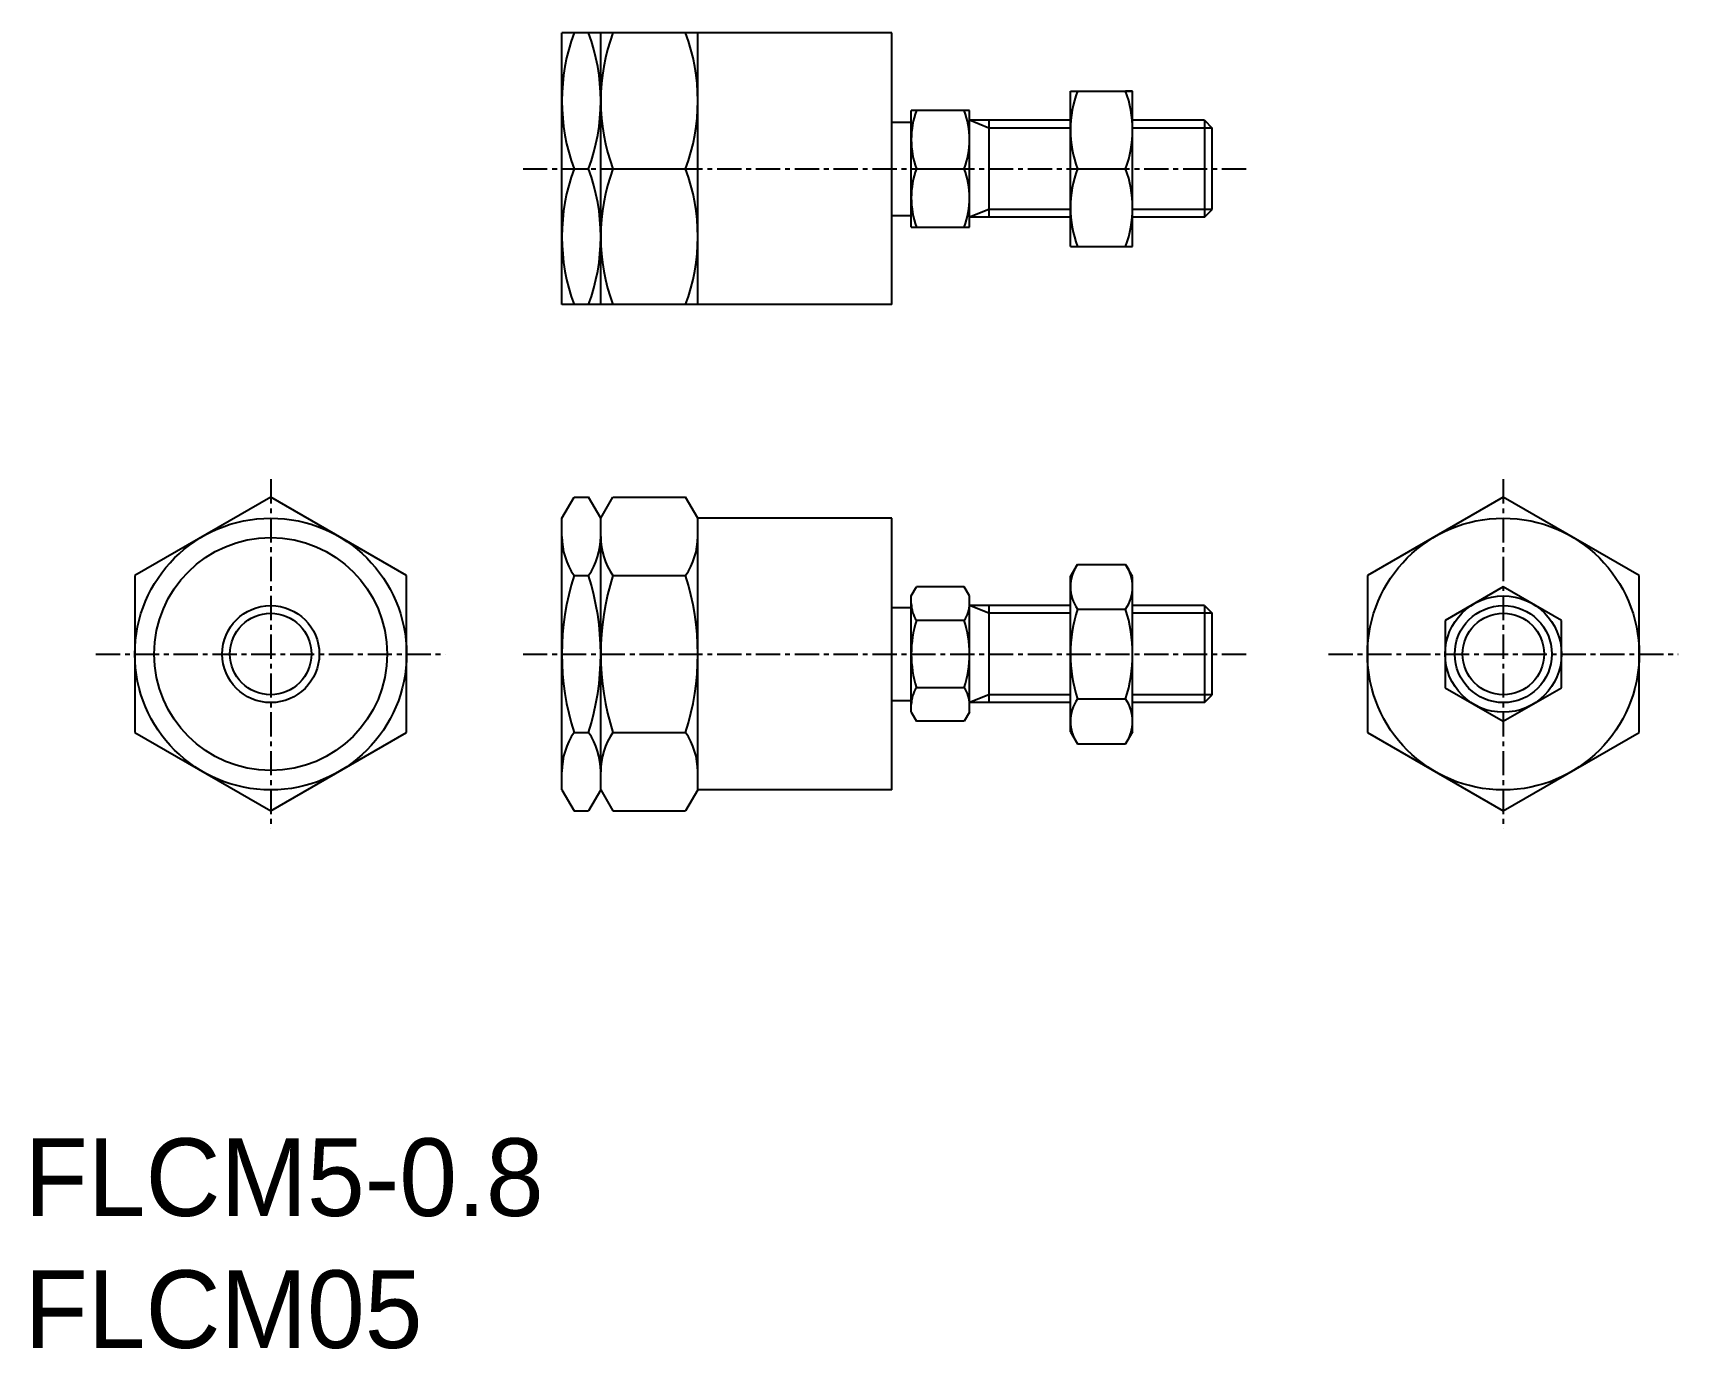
# Model space of a CAD drawing. Extents: x 51.6 to 136.4, y 81.9 to 149.7.
import ezdxf

# ---------------------------------------------------------------- set-up
doc = ezdxf.new("R2010")
doc.units = 0
doc.linetypes.add('CENTER', pattern=[2, 1.25, -0.25, 0.25, -0.25])
doc.layers.get('0').update_dxf_attribs({"linetype": 'CONTINUOUS'})
doc.layers.add('CENTER', color=1, linetype='CENTER')

msp = doc.modelspace()

# ---------------------------------------------------------------- linework, layer by layer
at = {"color": 7, "linetype": 'CONTINUOUS'}
for p, q in [((95.868, 149.75), (78.868, 149.75)), ((78.868, 135.75), (78.868, 149.75)), ((80.868, 135.75), (80.868, 149.75)), ((85.868, 135.75), (85.868, 149.75)), ((95.868, 135.75), (95.868, 149.75)), ((105.068, 146.75), (108.268, 146.75)), ((105.068, 138.75), (105.068, 146.75)), ((105.068, 146.75), (105.426, 146.75)), ((108.268, 146.75), (107.911, 146.75)), ((108.268, 138.75), (108.268, 146.75)), ((108.268, 138.75), (108.268, 146.75)), ((95.868, 145.15), (96.868, 145.15)), ((96.868, 139.75), (96.868, 145.75)), ((99.868, 145.75), (96.868, 145.75)), ((99.868, 139.75), (99.868, 145.75)), ((105.068, 145.25), (99.868, 145.25)), ((100.868, 145.25), (100.868, 140.25)), ((111.968, 145.25), (108.268, 145.25)), ((111.968, 145.25), (111.968, 140.25)), ((111.968, 145.25), (112.368, 144.85)), ((112.368, 140.65), (112.368, 144.85)), ((79.494, 142.75), (80.243, 142.75)), ((81.494, 142.75), (85.243, 142.75)), ((97.136, 142.75), (99.6, 142.75)), ((105.426, 142.75), (107.911, 142.75)), ((95.868, 140.35), (96.868, 140.35)), ((105.068, 140.25), (99.868, 140.25)), ((111.968, 140.25), (108.268, 140.25)), ((111.968, 140.25), (112.368, 140.65)), ((96.868, 139.75), (99.868, 139.75)), ((105.068, 138.75), (108.268, 138.75)), ((105.426, 138.75), (107.911, 138.75)), ((95.868, 135.75), (78.868, 135.75)), ((63.868, 125.833), (56.868, 121.791)), ((70.868, 121.791), (63.868, 125.833)), ((78.868, 124.75), (79.494, 125.833)), ((79.494, 125.833), (80.243, 125.833)), ((80.868, 124.75), (80.243, 125.833)), ((80.868, 124.75), (81.494, 125.833)), ((81.494, 125.833), (85.243, 125.833)), ((85.868, 124.75), (85.243, 125.833)), ((127.368, 125.833), (120.368, 121.791)), ((134.368, 121.791), (127.368, 125.833)), ((78.868, 110.75), (78.868, 124.75)), ((80.868, 110.75), (80.868, 124.75)), ((85.868, 110.75), (85.868, 124.75)), ((95.868, 124.75), (85.868, 124.75)), ((95.868, 110.75), (95.868, 124.75)), ((105.068, 121.75), (105.426, 122.368)), ((105.426, 122.368), (107.911, 122.368)), ((108.268, 121.75), (107.911, 122.368)), ((56.868, 121.791), (56.868, 113.708)), ((70.868, 113.708), (70.868, 121.791)), ((79.494, 121.791), (80.243, 121.791)), ((81.494, 121.791), (85.243, 121.791)), ((96.868, 120.75), (97.136, 121.214)), ((99.6, 121.214), (97.136, 121.214)), ((99.868, 120.75), (99.6, 121.214)), ((105.068, 113.75), (105.068, 121.75)), ((108.268, 113.75), (108.268, 121.75)), ((108.268, 113.75), (108.268, 121.75)), ((120.368, 121.791), (120.368, 113.708)), ((127.368, 121.214), (124.368, 119.482)), ((130.368, 119.482), (127.368, 121.214)), ((134.368, 113.708), (134.368, 121.791)), ((96.868, 114.75), (96.868, 120.75)), ((99.868, 114.75), (99.868, 120.75)), ((95.868, 120.15), (96.868, 120.15)), ((105.068, 120.25), (99.868, 120.25)), ((100.868, 120.25), (100.868, 115.25)), ((105.426, 120.059), (107.911, 120.059)), ((111.968, 120.25), (108.268, 120.25)), ((111.968, 120.25), (111.968, 115.25)), ((111.968, 120.25), (112.368, 119.85)), ((112.368, 115.65), (112.368, 119.85)), ((99.6, 119.482), (97.136, 119.482)), ((124.368, 119.482), (124.368, 116.018)), ((130.368, 116.018), (130.368, 119.482)), ((95.868, 115.35), (96.868, 115.35)), ((99.6, 116.018), (97.136, 116.018)), ((105.426, 115.44), (107.911, 115.44)), ((111.968, 115.25), (112.368, 115.65)), ((124.368, 116.018), (127.368, 114.286)), ((127.368, 114.286), (130.368, 116.018)), ((96.868, 114.75), (97.136, 114.286)), ((99.868, 114.75), (99.6, 114.286)), ((105.068, 115.25), (99.868, 115.25)), ((111.968, 115.25), (108.268, 115.25)), ((56.868, 113.708), (63.868, 109.667)), ((63.868, 109.667), (70.868, 113.708)), ((79.494, 113.708), (80.243, 113.708)), ((81.494, 113.708), (85.243, 113.708)), ((99.6, 114.286), (97.136, 114.286)), ((105.068, 113.75), (105.426, 113.131)), ((108.268, 113.75), (107.911, 113.131)), ((120.368, 113.708), (127.368, 109.667)), ((127.368, 109.667), (134.368, 113.708)), ((105.426, 113.131), (107.911, 113.131)), ((78.868, 110.75), (79.494, 109.667)), ((80.868, 110.75), (80.243, 109.667)), ((80.868, 110.75), (81.494, 109.667)), ((85.868, 110.75), (85.243, 109.667)), ((95.868, 110.75), (85.868, 110.75)), ((79.494, 109.667), (80.243, 109.667)), ((81.494, 109.667), (85.243, 109.667))]:
    msp.add_line(p, q, dxfattribs=at)
at = {"color": 3, "linetype": 'CONTINUOUS'}
for p, q in [((100.868, 144.85), (99.868, 145.25)), ((105.068, 144.85), (100.868, 144.85)), ((112.368, 144.85), (108.268, 144.85)), ((100.868, 140.65), (99.868, 140.25)), ((105.068, 140.65), (100.868, 140.65)), ((112.368, 140.65), (108.268, 140.65)), ((100.868, 119.85), (99.868, 120.25)), ((105.068, 119.85), (100.868, 119.85)), ((112.368, 119.85), (108.268, 119.85)), ((100.868, 115.65), (99.868, 115.25)), ((105.068, 115.65), (100.868, 115.65)), ((112.368, 115.65), (108.268, 115.65))]:
    msp.add_line(p, q, dxfattribs=at)
at = {"color": 7, "linetype": 'CONTINUOUS'}
for centre, radius in [((63.868, 117.75), 7), ((127.368, 117.75), 7), ((63.868, 117.75), 6), ((127.368, 117.75), 3), ((63.868, 117.75), 2.5), ((63.868, 117.75), 2.1), ((127.368, 117.75), 2.5)]:
    msp.add_circle(centre, radius, dxfattribs=at)
at = {"color": 3, "linetype": 'CONTINUOUS'}
msp.add_circle((127.368, 117.75), 2.1, dxfattribs=at)
at = {"color": 7, "linetype": 'CONTINUOUS'}
for centre, radius, start, end in [((88.978, 146.25), 10.109, 159.74384, 200.25616), ((70.759, 146.25), 10.109, 339.74384, 20.25616), ((90.978, 146.25), 10.109, 159.74384, 200.25616), ((75.759, 146.25), 10.109, 339.74384, 20.25616), ((110.845, 144.75), 5.777, 159.74386, 200.25609), ((102.492, 144.75), 5.777, 339.74391, 20.25614), ((101.201, 144.25), 4.333, 159.74384, 200.25616), ((95.536, 144.25), 4.333, 339.74384, 20.25616), ((88.978, 139.25), 10.109, 159.74384, 200.25616), ((70.759, 139.25), 10.109, 339.74384, 20.25616), ((90.978, 139.25), 10.109, 159.74384, 200.25616), ((75.759, 139.25), 10.109, 339.74384, 20.25616), ((101.201, 141.25), 4.333, 159.74384, 200.25616), ((95.536, 141.25), 4.333, 339.74384, 20.25616), ((110.845, 140.75), 5.777, 159.74386, 200.25609), ((102.492, 140.75), 5.777, 339.74391, 20.25613), ((82.447, 123.812), 3.578, 180, 214.38425), ((77.29, 123.812), 3.578, 325.61575, 0), ((84.447, 123.812), 3.578, 180, 214.38425), ((82.29, 123.812), 3.578, 325.61575, 0), ((107.113, 121.214), 2.045, 145.61579, 214.38414), ((106.224, 121.214), 2.045, 325.61586, 34.38421), ((92.243, 117.75), 13.375, 162.41205, 197.58795), ((67.494, 117.75), 13.375, 342.41205, 17.58795), ((94.243, 117.75), 13.375, 162.41205, 197.58795), ((72.494, 117.75), 13.375, 342.41205, 17.58795), ((98.402, 120.348), 1.533, 180, 214.38425), ((98.335, 120.348), 1.533, 325.61575, 0), ((112.711, 117.75), 7.643, 162.41207, 197.5879), ((100.626, 117.75), 7.643, 342.4121, 17.58793), ((102.6, 117.75), 5.732, 162.41205, 197.58795), ((94.136, 117.75), 5.732, 342.41205, 17.58795), ((98.402, 115.152), 1.533, 145.61575, 180), ((98.335, 115.152), 1.533, 0, 34.38425), ((107.113, 114.286), 2.045, 145.61586, 214.38421), ((106.224, 114.286), 2.045, 325.61579, 34.38414), ((82.447, 111.687), 3.578, 145.61575, 180), ((77.29, 111.687), 3.578, 0, 34.38425), ((84.447, 111.687), 3.578, 145.61575, 180), ((82.29, 111.687), 3.578, 0, 34.38425)]:
    msp.add_arc(centre, radius, start, end, dxfattribs=at)
at = {"layer": 'CENTER', "color": 1, "linetype": 'CENTER'}
for p, q in [((76.868, 142.75), (114.183, 142.75)), ((63.868, 126.754), (63.868, 108.745)), ((127.368, 126.754), (127.368, 108.745)), ((54.864, 117.75), (72.873, 117.75)), ((76.868, 117.75), (114.183, 117.75)), ((118.364, 117.75), (136.373, 117.75))]:
    msp.add_line(p, q, dxfattribs=at)

# ---------------------------------------------------------------- texts
at = {"color": 7, "linetype": 'CONTINUOUS'}
for s, p in [('FLCM5-0.8', (51.177, 88.802)), ('FLCM05', (51.177, 82.001))]:
    msp.add_text(s, height=4, dxfattribs=at).set_placement(p)

doc.saveas('drawing.dxf')
